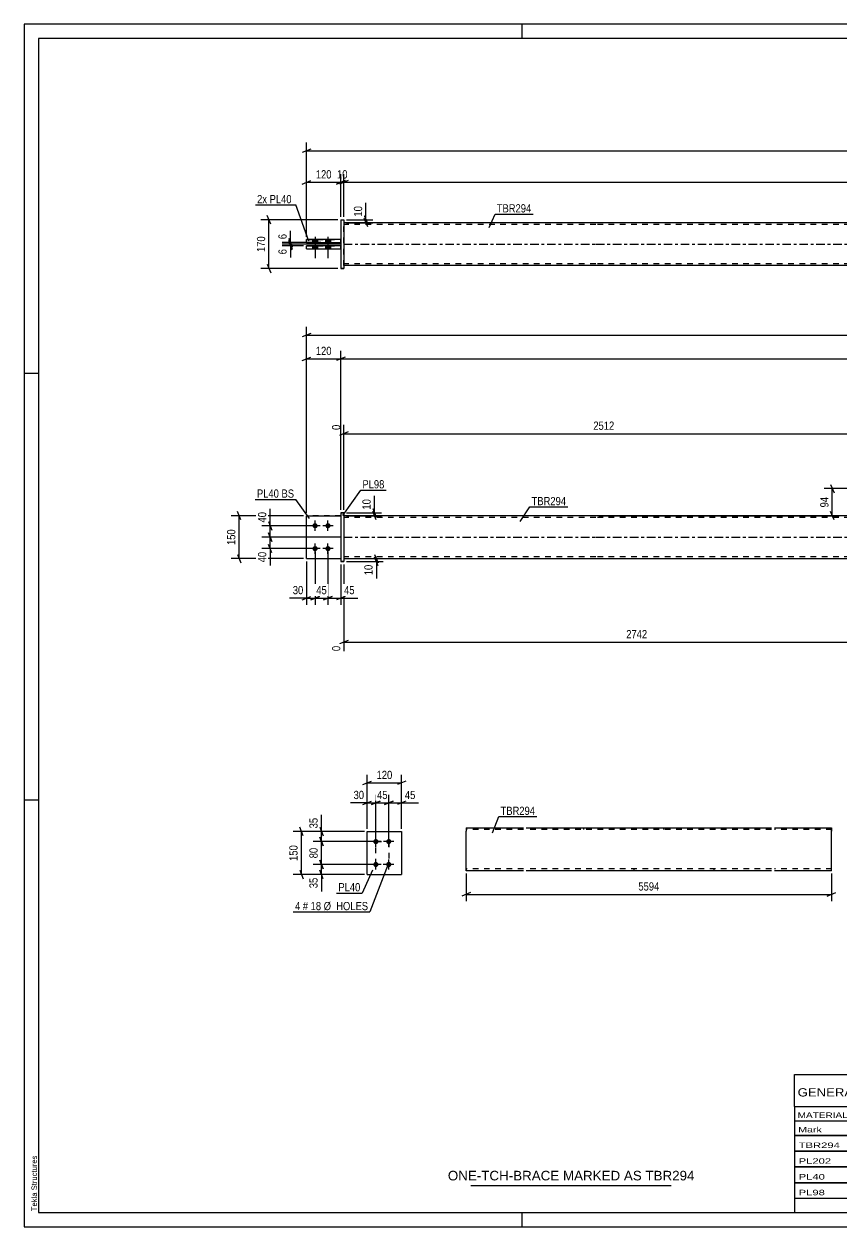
# Model space of a CAD drawing. Header units: millimetres. Extents: x 0 to 594, y 0 to 420.
# Drawn here: x 0 to 285.6, y 0 to 420 of the extents above; entities that cross this region are included whole.
import ezdxf

# ---------------------------------------------------------------- set-up
doc = ezdxf.new("R2010")
doc.units = ezdxf.units.MM
doc.linetypes.add('DXK_LINE_DOT2', pattern=[3.9198, 1.9599, -1.9599])
doc.linetypes.add('DXK_LINE_DOT3', pattern=[5.9187, 2.979, -0.9799, 0.9799, -0.9799])
doc.styles.add('Arial', font='ARIAL.TTF', dxfattribs={"height": 0.2})
doc.styles.add('Arial Narrow', font='ARIALN.TTF', dxfattribs={"height": 0.2})

# ---------------------------------------------------------------- blocks, each defined once
blk = doc.blocks.new('Unknown-580608977-1131')
at = {"color": 5, "linetype": 'Continuous'}
for p, q in [((594, 420), (0, 420)), ((0, 420), (0, 0)), ((174, 415), (174, 420)), ((589, 415), (5, 415)), ((5, 415), (5, 5)), ((5, 298), (0, 298)), ((5, 149), (0, 149)), ((5, 5), (589, 5)), ((174, 0), (174, 5)), ((0, 0), (594, 0))]:
    blk.add_line(p, q, dxfattribs=at)
at = {"color": 174, "linetype": 'Continuous', "style": 'Arial'}
blk.add_text('Tekla Structures', height=1.9102, rotation=90, dxfattribs=at).set_placement((4.5, 5.5))
blk = doc.blocks.new('Part-580608977-2129 - 2123')
at = {"color": 2, "linetype": 'Continuous'}
for p, q in [((119.86, 123.05), (119.86, 138.05)), ((119.86, 138.05), (131.86, 138.05)), ((131.86, 138.05), (131.86, 123.05)), ((119.86, 123.05), (119.86, 123.05)), ((119.86, 123.05), (131.86, 123.05)), ((131.86, 123.05), (131.86, 123.05))]:
    blk.add_line(p, q, dxfattribs=at)
at = {"color": 7, "linetype": 'DXK_LINE_DOT2'}
for p, q in [((119.86, 138.05), (131.86, 138.05)), ((119.86, 123.05), (131.86, 123.05))]:
    blk.add_line(p, q, dxfattribs=at)
blk = doc.blocks.new('Bolt-580608977-2162 - 2123')
at = {"linetype": 'Continuous'}
for points in [[(122.86, 135.45), (123.05, 135.43), (123.23, 135.37), (123.39, 135.28), (123.53, 135.15), (123.64, 135), (123.72, 134.83), (123.76, 134.64), (123.76, 134.45), (123.72, 134.27), (123.64, 134.1), (123.53, 133.95), (123.39, 133.82), (123.23, 133.73), (123.05, 133.67), (122.86, 133.65), (122.67, 133.67), (122.5, 133.73), (122.33, 133.82), (122.19, 133.95), (122.08, 134.1), (122.01, 134.27), (121.97, 134.45), (121.97, 134.64), (122.01, 134.83), (122.08, 135), (122.19, 135.15), (122.33, 135.28), (122.5, 135.37), (122.67, 135.43)], [(127.36, 135.45), (127.55, 135.43), (127.73, 135.37), (127.89, 135.28), (128.03, 135.15), (128.14, 135), (128.22, 134.83), (128.26, 134.64), (128.26, 134.45), (128.22, 134.27), (128.14, 134.1), (128.03, 133.95), (127.89, 133.82), (127.73, 133.73), (127.55, 133.67), (127.36, 133.65), (127.17, 133.67), (127, 133.73), (126.83, 133.82), (126.69, 133.95), (126.58, 134.1), (126.51, 134.27), (126.47, 134.45), (126.47, 134.64), (126.51, 134.83), (126.58, 135), (126.69, 135.15), (126.83, 135.28), (127, 135.37), (127.17, 135.43)], [(122.86, 127.45), (123.05, 127.43), (123.23, 127.37), (123.39, 127.28), (123.53, 127.15), (123.64, 127), (123.72, 126.83), (123.76, 126.64), (123.76, 126.45), (123.72, 126.27), (123.64, 126.1), (123.53, 125.95), (123.39, 125.82), (123.23, 125.73), (123.05, 125.67), (122.86, 125.65), (122.67, 125.67), (122.5, 125.73), (122.33, 125.82), (122.19, 125.95), (122.08, 126.1), (122.01, 126.27), (121.97, 126.45), (121.97, 126.64), (122.01, 126.83), (122.08, 127), (122.19, 127.15), (122.33, 127.28), (122.5, 127.37), (122.67, 127.43)], [(127.36, 127.45), (127.55, 127.43), (127.73, 127.37), (127.89, 127.28), (128.03, 127.15), (128.14, 127), (128.22, 126.83), (128.26, 126.64), (128.26, 126.45), (128.22, 126.27), (128.14, 126.1), (128.03, 125.95), (127.89, 125.82), (127.73, 125.73), (127.55, 125.67), (127.36, 125.65), (127.17, 125.67), (127, 125.73), (126.83, 125.82), (126.69, 125.95), (126.58, 126.1), (126.51, 126.27), (126.47, 126.45), (126.47, 126.64), (126.51, 126.83), (126.58, 127), (126.69, 127.15), (126.83, 127.28), (127, 127.37), (127.17, 127.43)]]:
    blk.add_hatch(color=1, dxfattribs=at).paths.add_polyline_path(points)
at = {"color": 1, "linetype": 'Continuous'}
for p, q in [((124.66, 134.55), (121.06, 134.55)), ((122.86, 132.75), (122.86, 136.35)), ((129.16, 134.55), (125.56, 134.55)), ((127.36, 132.75), (127.36, 136.35)), ((124.66, 126.55), (121.06, 126.55)), ((122.86, 124.75), (122.86, 128.35)), ((129.16, 126.55), (125.56, 126.55)), ((127.36, 124.75), (127.36, 128.35))]:
    blk.add_line(p, q, dxfattribs=at)
blk = doc.blocks.new('Part-580608977-1699 - 1672')
at = {"color": 2, "linetype": 'Continuous'}
for p, q in [((98.63, 233.34), (98.63, 248.34)), ((98.63, 248.34), (110.63, 248.34)), ((98.63, 233.34), (98.63, 233.34)), ((98.63, 233.34), (110.63, 233.34))]:
    blk.add_line(p, q, dxfattribs=at)
at = {"color": 7, "linetype": 'DXK_LINE_DOT2'}
for p, q in [((110.63, 248.34), (98.63, 248.34)), ((110.63, 248.34), (110.63, 233.34)), ((98.63, 233.34), (98.63, 233.34)), ((98.63, 233.34), (110.63, 233.34)), ((110.63, 233.34), (110.63, 233.34))]:
    blk.add_line(p, q, dxfattribs=at)
blk = doc.blocks.new('Part-580608977-1683 - 1672')
at = {"color": 2, "linetype": 'Continuous'}
for p, q in [((199.63, 248.34), (111.63, 248.34)), ((441.29, 248.34), (199.73, 248.34)), ((111.63, 233.34), (199.63, 233.34)), ((199.73, 233.34), (441.29, 233.34))]:
    blk.add_line(p, q, dxfattribs=at)
at = {"color": 7, "linetype": 'DXK_LINE_DOT2'}
for p, q in [((111.63, 248.34), (111.63, 233.34)), ((199.63, 247.74), (111.63, 247.74)), ((441.29, 247.74), (199.73, 247.74)), ((199.63, 233.94), (111.63, 233.94)), ((441.29, 233.94), (199.73, 233.94))]:
    blk.add_line(p, q, dxfattribs=at)
at = {"color": 7, "linetype": 'DXK_LINE_DOT3'}
for p, q in [((111.63, 240.84), (199.63, 240.84)), ((199.73, 240.84), (441.29, 240.84))]:
    blk.add_line(p, q, dxfattribs=at)
blk = doc.blocks.new('Part-580608977-1704 - 1672')
at = {"color": 7, "linetype": 'DXK_LINE_DOT2'}
for p, q in [((98.63, 233.34), (98.63, 248.34)), ((98.63, 248.34), (110.63, 248.34)), ((110.63, 248.34), (98.63, 248.34)), ((110.63, 248.34), (110.63, 233.34)), ((98.63, 233.34), (98.63, 233.34)), ((98.63, 233.34), (110.63, 233.34)), ((98.63, 233.34), (110.63, 233.34)), ((110.63, 233.34), (110.63, 233.34))]:
    blk.add_line(p, q, dxfattribs=at)
blk = doc.blocks.new('Part-580608977-1709 - 1672')
at = {"color": 2, "linetype": 'Continuous'}
for p, q in [((111.63, 249.34), (110.63, 249.34)), ((110.63, 249.34), (110.63, 232.34)), ((111.63, 249.34), (111.63, 249.34)), ((111.63, 249.34), (111.63, 232.34)), ((110.63, 232.34), (111.63, 232.34))]:
    blk.add_line(p, q, dxfattribs=at)
at = {"color": 7, "linetype": 'DXK_LINE_DOT2'}
for p, q in [((110.63, 249.34), (111.63, 249.34)), ((111.63, 232.34), (110.63, 232.34))]:
    blk.add_line(p, q, dxfattribs=at)
blk = doc.blocks.new('Bolt-580608977-1716 - 1672')
at = {"linetype": 'Continuous'}
for points in [[(101.63, 243.94), (101.44, 243.96), (101.27, 244.02), (101.1, 244.11), (100.96, 244.24), (100.85, 244.39), (100.78, 244.56), (100.74, 244.75), (100.74, 244.93), (100.78, 245.12), (100.85, 245.29), (100.96, 245.44), (101.1, 245.57), (101.27, 245.66), (101.44, 245.72), (101.63, 245.74), (101.82, 245.72), (102, 245.66), (102.16, 245.57), (102.3, 245.44), (102.41, 245.29), (102.49, 245.12), (102.53, 244.93), (102.53, 244.75), (102.49, 244.56), (102.41, 244.39), (102.3, 244.24), (102.16, 244.11), (102, 244.02), (101.82, 243.96)], [(106.13, 243.94), (105.94, 243.96), (105.77, 244.02), (105.6, 244.11), (105.46, 244.24), (105.35, 244.39), (105.28, 244.56), (105.24, 244.75), (105.24, 244.93), (105.28, 245.12), (105.35, 245.29), (105.46, 245.44), (105.6, 245.57), (105.77, 245.66), (105.94, 245.72), (106.13, 245.74), (106.32, 245.72), (106.5, 245.66), (106.66, 245.57), (106.8, 245.44), (106.91, 245.29), (106.99, 245.12), (107.03, 244.93), (107.03, 244.75), (106.99, 244.56), (106.91, 244.39), (106.8, 244.24), (106.66, 244.11), (106.5, 244.02), (106.32, 243.96)], [(101.63, 235.94), (101.44, 235.96), (101.27, 236.02), (101.1, 236.11), (100.96, 236.24), (100.85, 236.39), (100.78, 236.56), (100.74, 236.75), (100.74, 236.93), (100.78, 237.12), (100.85, 237.29), (100.96, 237.44), (101.1, 237.57), (101.27, 237.66), (101.44, 237.72), (101.63, 237.74), (101.82, 237.72), (102, 237.66), (102.16, 237.57), (102.3, 237.44), (102.41, 237.29), (102.49, 237.12), (102.53, 236.93), (102.53, 236.75), (102.49, 236.56), (102.41, 236.39), (102.3, 236.24), (102.16, 236.11), (102, 236.02), (101.82, 235.96)], [(106.13, 235.94), (105.94, 235.96), (105.77, 236.02), (105.6, 236.11), (105.46, 236.24), (105.35, 236.39), (105.28, 236.56), (105.24, 236.75), (105.24, 236.93), (105.28, 237.12), (105.35, 237.29), (105.46, 237.44), (105.6, 237.57), (105.77, 237.66), (105.94, 237.72), (106.13, 237.74), (106.32, 237.72), (106.5, 237.66), (106.66, 237.57), (106.8, 237.44), (106.91, 237.29), (106.99, 237.12), (107.03, 236.93), (107.03, 236.75), (106.99, 236.56), (106.91, 236.39), (106.8, 236.24), (106.66, 236.11), (106.5, 236.02), (106.32, 235.96)]]:
    blk.add_hatch(color=1, dxfattribs=at).paths.add_polyline_path(points)
at = {"color": 1, "linetype": 'Continuous'}
for p, q in [((103.43, 244.84), (99.83, 244.84)), ((101.63, 243.04), (101.63, 246.64)), ((107.93, 244.84), (104.33, 244.84)), ((106.13, 243.04), (106.13, 246.64)), ((103.43, 236.84), (99.83, 236.84)), ((101.63, 235.04), (101.63, 238.64)), ((107.93, 236.84), (104.33, 236.84)), ((106.13, 235.04), (106.13, 238.64))]:
    blk.add_line(p, q, dxfattribs=at)
blk = doc.blocks.new('Part-580608977-1399 - 1368')
at = {"color": 2, "linetype": 'Continuous'}
for p, q in [((110.63, 351.65), (111.63, 351.65)), ((110.63, 351.65), (110.63, 334.65)), ((111.63, 351.65), (111.63, 351.65)), ((111.63, 351.65), (111.63, 334.65)), ((111.63, 334.65), (110.63, 334.65)), ((110.63, 334.65), (110.63, 334.65))]:
    blk.add_line(p, q, dxfattribs=at)
at = {"color": 7, "linetype": 'DXK_LINE_DOT2'}
for p, q in [((110.63, 351.65), (111.63, 351.65)), ((110.63, 334.65), (111.63, 334.65)), ((110.63, 334.65), (110.63, 334.65))]:
    blk.add_line(p, q, dxfattribs=at)
blk = doc.blocks.new('Part-580608977-1419 - 1368')
at = {"color": 2, "linetype": 'Continuous'}
for p, q in [((98.63, 341.55), (98.63, 342.55)), ((110.63, 342.55), (98.63, 342.55)), ((98.63, 341.55), (98.63, 341.55)), ((98.63, 341.55), (110.63, 341.55))]:
    blk.add_line(p, q, dxfattribs=at)
at = {"color": 7, "linetype": 'DXK_LINE_DOT2'}
for p, q in [((98.63, 342.55), (110.63, 342.55)), ((98.63, 341.55), (110.63, 341.55)), ((110.63, 341.55), (110.63, 342.55))]:
    blk.add_line(p, q, dxfattribs=at)
blk = doc.blocks.new('Bolt-580608977-1371 - 1368')
at = {"linetype": 'Continuous'}
for points in [[(100.73, 343.75), (102.53, 343.75), (102.53, 344.75), (100.73, 344.75)], [(100.73, 343.75), (102.53, 343.75), (102.53, 344.75), (100.73, 344.75)], [(105.23, 343.75), (107.03, 343.75), (107.03, 344.75), (105.23, 344.75)], [(105.23, 343.75), (107.03, 343.75), (107.03, 344.75), (105.23, 344.75)], [(100.73, 341.55), (102.53, 341.55), (102.53, 342.55), (100.73, 342.55)], [(100.73, 341.55), (102.53, 341.55), (102.53, 342.55), (100.73, 342.55)], [(105.23, 341.55), (107.03, 341.55), (107.03, 342.55), (105.23, 342.55)], [(105.23, 341.55), (107.03, 341.55), (107.03, 342.55), (105.23, 342.55)]]:
    blk.add_hatch(color=1, dxfattribs=at).paths.add_polyline_path(points)
at = {"color": 1, "linetype": 'Continuous'}
for p, q in [((100.73, 344.75), (100.73, 343.75)), ((100.73, 344.75), (100.73, 343.75)), ((101.63, 345.75), (101.63, 338.25)), ((101.63, 345.75), (101.63, 338.25)), ((102.53, 344.75), (102.53, 343.75)), ((102.53, 344.75), (102.53, 343.75)), ((105.23, 344.75), (105.23, 343.75)), ((105.23, 344.75), (105.23, 343.75)), ((106.13, 345.75), (106.13, 338.25)), ((106.13, 345.75), (106.13, 338.25)), ((107.03, 344.75), (107.03, 343.75)), ((107.03, 344.75), (107.03, 343.75)), ((100.73, 342.55), (100.73, 341.55)), ((100.73, 342.55), (100.73, 341.55)), ((102.53, 342.55), (102.53, 341.55)), ((102.53, 342.55), (102.53, 341.55)), ((105.23, 342.55), (105.23, 341.55)), ((105.23, 342.55), (105.23, 341.55)), ((107.03, 342.55), (107.03, 341.55)), ((107.03, 342.55), (107.03, 341.55))]:
    blk.add_line(p, q, dxfattribs=at)
blk = doc.blocks.new('Part-580608977-1457 - 1368')
at = {"color": 2, "linetype": 'Continuous'}
for p, q in [((199.63, 350.65), (111.63, 350.65)), ((441.29, 350.65), (199.73, 350.65)), ((199.63, 335.65), (111.63, 335.65)), ((441.29, 335.65), (199.73, 335.65))]:
    blk.add_line(p, q, dxfattribs=at)
at = {"color": 7, "linetype": 'DXK_LINE_DOT2'}
for p, q in [((111.63, 335.65), (111.63, 350.65)), ((199.63, 350.05), (111.63, 350.05)), ((441.29, 350.05), (199.73, 350.05)), ((199.63, 336.25), (111.63, 336.25)), ((441.29, 336.25), (199.73, 336.25))]:
    blk.add_line(p, q, dxfattribs=at)
at = {"color": 7, "linetype": 'DXK_LINE_DOT3'}
for p, q in [((111.63, 343.15), (199.63, 343.15)), ((199.73, 343.15), (441.29, 343.15))]:
    blk.add_line(p, q, dxfattribs=at)
blk = doc.blocks.new('Part-580608977-1414 - 1368')
at = {"color": 2, "linetype": 'Continuous'}
for p, q in [((98.63, 343.75), (98.63, 344.75)), ((110.63, 344.75), (98.63, 344.75)), ((98.63, 343.75), (98.63, 343.75)), ((98.63, 343.75), (110.63, 343.75))]:
    blk.add_line(p, q, dxfattribs=at)
at = {"color": 7, "linetype": 'DXK_LINE_DOT2'}
for p, q in [((98.63, 344.75), (110.63, 344.75)), ((110.63, 343.75), (110.63, 344.75)), ((98.63, 343.75), (110.63, 343.75))]:
    blk.add_line(p, q, dxfattribs=at)
blk = doc.blocks.new('Part-580608977-2399 - 2391')
at = {"color": 2, "linetype": 'Continuous'}
for p, q in [((154.36, 139.38), (154.36, 138.18)), ((154.36, 139.38), (174.36, 139.38)), ((175.36, 139.38), (261.02, 139.38)), ((262.02, 139.38), (282.02, 139.38)), ((282.02, 139.38), (282.02, 139.29)), ((282.02, 139.29), (282.02, 138.18)), ((154.36, 125.12), (154.36, 138.18)), ((282.02, 124.38), (282.02, 138.18)), ((154.36, 124.47), (154.36, 125.12)), ((154.36, 124.38), (154.36, 124.47)), ((174.36, 124.38), (154.36, 124.38)), ((261.02, 124.38), (175.36, 124.38)), ((282.02, 124.38), (262.02, 124.38))]:
    blk.add_line(p, q, dxfattribs=at)
at = {"color": 7, "linetype": 'DXK_LINE_DOT2'}
for p, q in [((174.36, 138.78), (154.36, 138.78)), ((261.02, 138.78), (175.36, 138.78)), ((195.36, 139.38), (195.36, 138.78)), ((223.27, 139.38), (223.27, 138.78)), ((282.02, 138.78), (262.02, 138.78)), ((282.02, 138.18), (282.02, 139.03)), ((154.36, 125.12), (154.36, 124.73)), ((154.36, 124.98), (154.36, 125.02)), ((174.36, 124.98), (154.36, 124.98)), ((261.02, 124.98), (175.36, 124.98)), ((213.1, 124.38), (213.1, 124.98)), ((241.02, 124.38), (241.02, 124.98)), ((282.02, 124.98), (262.02, 124.98)), ((282.02, 124.98), (282.02, 125.02))]:
    blk.add_line(p, q, dxfattribs=at)
blk = doc.blocks.new('Rectangle-580608977-2346 - 2123')
at = {"color": 1, "linetype": 'DXK_LINE_DOT2'}
blk.add_lwpolyline([(122.86, 134.55), (127.36, 134.55), (127.36, 126.55), (122.86, 126.55), (122.86, 134.55)], close=True, dxfattribs=at)
blk = doc.blocks.new('StraightDimension-580608977-2262 - 2123')
at = {"color": 7, "linetype": 'Continuous'}
for p, q in [((103.26, 139.55), (104.46, 136.55)), ((118.86, 138.05), (101.01, 138.05)), ((121.86, 134.55), (101.01, 134.55)), ((104.46, 133.05), (103.26, 136.05)), ((103.86, 134.55), (103.86, 138.05))]:
    blk.add_line(p, q, dxfattribs=at)
at = {"color": 0}
blk.add_wipeout([(103.11, 143.43), (98.91, 143.43), (98.91, 138.57), (103.11, 138.57)], dxfattribs=at)
at = {"color": 7, "linetype": 'Continuous'}
blk.add_line((103.86, 138.05), (103.86, 143.95), dxfattribs=at)
blk.add_line((103.86, 138.05), (103.86, 143.95), dxfattribs=at)
at = {"color": 3, "style": 'Arial Narrow'}
blk.add_text('35', height=2.863, rotation=90.0002, dxfattribs=at).set_placement((102.51, 139.17))
blk = doc.blocks.new('StraightDimension-580608977-2239 - 2123')
at = {"color": 7, "linetype": 'Continuous'}
for p, q in [((121.86, 126.55), (101.01, 126.55)), ((103.26, 128.05), (104.46, 125.05)), ((103.86, 123.05), (103.86, 126.55)), ((118.86, 123.05), (101.01, 123.05)), ((104.46, 121.55), (103.26, 124.55))]:
    blk.add_line(p, q, dxfattribs=at)
at = {"color": 0}
blk.add_wipeout([(103.11, 122.52), (98.91, 122.52), (98.91, 117.67), (103.11, 117.67)], dxfattribs=at)
at = {"color": 7, "linetype": 'Continuous'}
blk.add_line((103.86, 123.05), (103.86, 117.14), dxfattribs=at)
blk.add_line((103.86, 123.05), (103.86, 117.14), dxfattribs=at)
at = {"color": 3, "style": 'Arial Narrow'}
blk.add_text('35', height=2.863, rotation=90.0002, dxfattribs=at).set_placement((102.51, 118.27))
blk = doc.blocks.new('StraightDimension-580608977-2252 - 2123')
at = {"color": 7, "linetype": 'Continuous'}
for p, q in [((121.86, 134.55), (101.01, 134.55)), ((103.26, 136.05), (104.46, 133.05)), ((103.86, 126.55), (103.86, 134.55)), ((121.86, 126.55), (101.01, 126.55)), ((104.46, 125.05), (103.26, 128.05))]:
    blk.add_line(p, q, dxfattribs=at)
at = {"color": 0}
blk.add_wipeout([(103.11, 132.98), (98.91, 132.98), (98.91, 128.12), (103.11, 128.12)], dxfattribs=at)
at = {"color": 3, "style": 'Arial Narrow'}
blk.add_text('80', height=2.863, rotation=90.0002, dxfattribs=at).set_placement((102.51, 128.72))
blk = doc.blocks.new('StraightDimension-580608977-2276 - 2123')
at = {"color": 7, "linetype": 'Continuous'}
for p, q in [((97.46, 136.55), (96.26, 139.55)), ((118.86, 138.05), (94.01, 138.05)), ((96.86, 123.05), (96.86, 138.05)), ((118.86, 123.05), (94.01, 123.05)), ((96.26, 124.55), (97.46, 121.55))]:
    blk.add_line(p, q, dxfattribs=at)
at = {"color": 0}
blk.add_wipeout([(96.11, 133.89), (91.91, 133.89), (91.91, 127.21), (96.11, 127.21)], dxfattribs=at)
at = {"color": 3, "style": 'Arial Narrow'}
blk.add_text('150', height=2.863, rotation=90.0002, dxfattribs=at).set_placement((95.51, 127.81))
blk = doc.blocks.new('StraightDimension-580608977-2293 - 2123')
at = {"color": 7, "linetype": 'Continuous'}
for p, q in [((118.36, 147.45), (121.36, 148.65)), ((119.86, 139.05), (119.86, 150.9)), ((119.86, 148.05), (122.86, 148.05)), ((124.36, 148.65), (121.36, 147.45)), ((122.86, 135.55), (122.86, 150.9))]:
    blk.add_line(p, q, dxfattribs=at)
at = {"color": 0}
blk.add_wipeout([(119.34, 148.8), (119.34, 153), (114.48, 153), (114.48, 148.8)], dxfattribs=at)
at = {"color": 7, "linetype": 'Continuous'}
blk.add_line((119.86, 148.05), (113.95, 148.05), dxfattribs=at)
blk.add_line((119.86, 148.05), (113.95, 148.05), dxfattribs=at)
at = {"color": 3, "style": 'Arial Narrow'}
blk.add_text('30', height=2.863, dxfattribs=at).set_placement((115.08, 149.4))
blk = doc.blocks.new('StraightDimension-580608977-2306 - 2123')
at = {"color": 7, "linetype": 'Continuous'}
for p, q in [((121.36, 147.45), (124.36, 148.65)), ((122.86, 135.55), (122.86, 150.9)), ((122.86, 148.05), (127.36, 148.05)), ((128.86, 148.65), (125.86, 147.45)), ((127.36, 135.55), (127.36, 150.9))]:
    blk.add_line(p, q, dxfattribs=at)
at = {"color": 0}
blk.add_wipeout([(127.54, 148.8), (127.54, 153), (122.68, 153), (122.68, 148.8)], dxfattribs=at)
at = {"color": 3, "style": 'Arial Narrow'}
blk.add_text('45', height=2.863, dxfattribs=at).set_placement((123.28, 149.4))
blk = doc.blocks.new('StraightDimension-580608977-2316 - 2123')
at = {"color": 7, "linetype": 'Continuous'}
for p, q in [((125.86, 147.45), (128.86, 148.65)), ((127.36, 135.55), (127.36, 150.9)), ((127.36, 148.05), (131.86, 148.05)), ((133.36, 148.65), (130.36, 147.45)), ((131.86, 139.05), (131.86, 150.9))]:
    blk.add_line(p, q, dxfattribs=at)
at = {"color": 0}
blk.add_wipeout([(137.24, 148.8), (137.24, 153), (132.39, 153), (132.39, 148.8)], dxfattribs=at)
at = {"color": 7, "linetype": 'Continuous'}
blk.add_line((131.86, 148.05), (137.77, 148.05), dxfattribs=at)
blk.add_line((131.86, 148.05), (137.77, 148.05), dxfattribs=at)
at = {"color": 3, "style": 'Arial Narrow'}
blk.add_text('45', height=2.863, dxfattribs=at).set_placement((132.99, 149.4))
blk = doc.blocks.new('StraightDimension-580608977-2330 - 2123')
at = {"color": 7, "linetype": 'Continuous'}
for p, q in [((118.36, 154.45), (121.36, 155.65)), ((119.86, 139.05), (119.86, 157.9)), ((133.36, 155.65), (130.36, 154.45)), ((131.86, 139.05), (131.86, 157.9)), ((119.86, 155.05), (131.86, 155.05))]:
    blk.add_line(p, q, dxfattribs=at)
at = {"color": 0}
blk.add_wipeout([(129.2, 155.8), (129.2, 160), (122.52, 160), (122.52, 155.8)], dxfattribs=at)
at = {"color": 3, "style": 'Arial Narrow'}
blk.add_text('120', height=2.863, dxfattribs=at).set_placement((123.12, 156.4))
blk = doc.blocks.new('StraightDimension-580608977-1876 - 1672')
at = {"color": 7, "linetype": 'Continuous'}
for p, q in [((112.63, 233.34), (125.44, 233.34)), ((112.63, 232.34), (125.44, 232.34)), ((122.44, 234.84), (123.64, 231.84)), ((123.64, 230.84), (122.44, 233.84)), ((123.04, 232.34), (123.04, 233.34))]:
    blk.add_line(p, q, dxfattribs=at)
at = {"color": 0}
blk.add_wipeout([(122.29, 231.82), (118.09, 231.82), (118.09, 226.96), (122.29, 226.96)], dxfattribs=at)
at = {"color": 7, "linetype": 'Continuous'}
blk.add_line((123.04, 232.34), (123.04, 226.43), dxfattribs=at)
blk.add_line((123.04, 232.34), (123.04, 226.43), dxfattribs=at)
at = {"color": 3, "style": 'Arial Narrow'}
blk.add_text('10', height=2.863, rotation=90.0002, dxfattribs=at).set_placement((121.69, 227.56))
blk = doc.blocks.new('StraightDimension-580608977-1812 - 1672')
at = {"color": 7, "linetype": 'Continuous'}
for p, q in [((101.63, 235.84), (101.63, 217.17)), ((98.63, 232.34), (98.63, 217.17)), ((97.13, 218.97), (100.13, 220.17)), ((98.63, 219.57), (101.63, 219.57)), ((103.13, 220.17), (100.13, 218.97))]:
    blk.add_line(p, q, dxfattribs=at)
at = {"color": 0}
blk.add_wipeout([(98.11, 220.32), (98.11, 224.52), (93.25, 224.52), (93.25, 220.32)], dxfattribs=at)
at = {"color": 7, "linetype": 'Continuous'}
blk.add_line((98.63, 219.57), (92.73, 219.57), dxfattribs=at)
blk.add_line((98.63, 219.57), (92.73, 219.57), dxfattribs=at)
at = {"color": 3, "style": 'Arial Narrow'}
blk.add_text('30', height=2.863, dxfattribs=at).set_placement((93.85, 220.92))
blk = doc.blocks.new('StraightDimension-580608977-2865 - 1672')
at = {"color": 7, "linetype": 'Continuous'}
for p, q in [((111.63, 231.34), (111.63, 201.06)), ((316.26, 232.34), (316.26, 195.58)), ((113.13, 204.79), (110.13, 203.59)), ((111.63, 204.19), (316.26, 204.19)), ((314.76, 203.59), (317.76, 204.79))]:
    blk.add_line(p, q, dxfattribs=at)
at = {"color": 0}
blk.add_wipeout([(218.2, 204.94), (218.2, 209.14), (209.69, 209.14), (209.69, 204.94)], dxfattribs=at)
at = {"color": 0, "linetype": 'Continuous'}
for points in [[(111.03, 203.49), (106.83, 203.49), (106.83, 200.46), (111.03, 200.46)], [(315.66, 203.49), (311.46, 203.49), (311.46, 194.98), (315.66, 194.98)]]:
    blk.add_wipeout(points, dxfattribs=at)
at = {"color": 3, "style": 'Arial Narrow'}
blk.add_text('2742', height=2.863, dxfattribs=at).set_placement((210.29, 205.54))
at = {"color": 3, "linetype": 'Continuous', "style": 'Arial Narrow'}
for s, height, p in [('0', 2.86, (110.43, 201.06)), ('2742', 2.863, (315.06, 195.58))]:
    blk.add_text(s, height=height, rotation=90.0002, dxfattribs=at).set_placement(p)
blk = doc.blocks.new('StraightDimension-580608977-3742 - 1672')
at = {"color": 7, "linetype": 'Continuous'}
for p, q in [((97.13, 302.5), (100.13, 303.7)), ((98.63, 249.34), (98.63, 305.95)), ((98.63, 303.1), (110.63, 303.1)), ((112.13, 303.7), (109.13, 302.5)), ((110.63, 250.34), (110.63, 305.95))]:
    blk.add_line(p, q, dxfattribs=at)
at = {"color": 0}
blk.add_wipeout([(107.97, 303.85), (107.97, 308.05), (101.29, 308.05), (101.29, 303.85)], dxfattribs=at)
at = {"color": 3, "style": 'Arial Narrow'}
blk.add_text('120', height=2.863, dxfattribs=at).set_placement((101.89, 304.45))
blk = doc.blocks.new('StraightDimension-580608977-1726 - 1672')
at = {"color": 7, "linetype": 'Continuous'}
for p, q in [((292.28, 257.78), (279.41, 257.78)), ((281.66, 259.28), (282.86, 256.28)), ((282.26, 248.34), (282.26, 257.78)), ((200.72, 248.34), (284.66, 248.34)), ((282.86, 246.84), (281.66, 249.84))]:
    blk.add_line(p, q, dxfattribs=at)
at = {"color": 0}
blk.add_wipeout([(281.51, 255.49), (277.31, 255.49), (277.31, 250.63), (281.51, 250.63)], dxfattribs=at)
at = {"color": 3, "style": 'Arial Narrow'}
blk.add_text('94', height=2.863, rotation=90.0002, dxfattribs=at).set_placement((280.91, 251.23))
blk = doc.blocks.new('StraightDimension-580608977-1798 - 1672')
at = {"color": 7, "linetype": 'Continuous'}
for p, q in [((106.13, 235.84), (106.13, 217.17)), ((110.63, 231.34), (110.63, 217.17)), ((104.63, 218.97), (107.63, 220.17)), ((106.13, 219.57), (110.63, 219.57)), ((112.13, 220.17), (109.13, 218.97))]:
    blk.add_line(p, q, dxfattribs=at)
at = {"color": 0}
blk.add_wipeout([(116.01, 220.32), (116.01, 224.52), (111.16, 224.52), (111.16, 220.32)], dxfattribs=at)
at = {"color": 7, "linetype": 'Continuous'}
blk.add_line((110.63, 219.57), (116.54, 219.57), dxfattribs=at)
blk.add_line((110.63, 219.57), (116.54, 219.57), dxfattribs=at)
at = {"color": 3, "style": 'Arial Narrow'}
blk.add_text('45', height=2.863, dxfattribs=at).set_placement((111.76, 220.92))
blk = doc.blocks.new('StraightDimension-580608977-1805 - 1672')
at = {"color": 7, "linetype": 'Continuous'}
for p, q in [((101.63, 235.84), (101.63, 217.17)), ((106.13, 235.84), (106.13, 217.17)), ((100.13, 218.97), (103.13, 220.17)), ((101.63, 219.57), (106.13, 219.57)), ((107.63, 220.17), (104.63, 218.97))]:
    blk.add_line(p, q, dxfattribs=at)
at = {"color": 0}
blk.add_wipeout([(106.31, 220.32), (106.31, 224.52), (101.45, 224.52), (101.45, 220.32)], dxfattribs=at)
at = {"color": 3, "style": 'Arial Narrow'}
blk.add_text('45', height=2.863, dxfattribs=at).set_placement((102.05, 220.92))
blk = doc.blocks.new('StraightDimension-580608977-1885 - 1672')
at = {"color": 7, "linetype": 'Continuous'}
for p, q in [((112.63, 249.34), (124.78, 249.34)), ((112.63, 248.34), (124.78, 248.34)), ((121.78, 250.84), (122.98, 247.84)), ((122.98, 246.84), (121.78, 249.84)), ((122.38, 248.34), (122.38, 249.34))]:
    blk.add_line(p, q, dxfattribs=at)
at = {"color": 0}
blk.add_wipeout([(121.63, 254.72), (117.43, 254.72), (117.43, 249.87), (121.63, 249.87)], dxfattribs=at)
at = {"color": 7, "linetype": 'Continuous'}
blk.add_line((122.38, 249.34), (122.38, 255.25), dxfattribs=at)
blk.add_line((122.38, 249.34), (122.38, 255.25), dxfattribs=at)
at = {"color": 3, "style": 'Arial Narrow'}
blk.add_text('10', height=2.863, rotation=90.0002, dxfattribs=at).set_placement((121.03, 250.47))
blk = doc.blocks.new('StraightDimension-580608977-1946 - 1672')
at = {"color": 7, "linetype": 'Continuous'}
for p, q in [((97.63, 248.34), (72.28, 248.34)), ((75.73, 246.84), (74.53, 249.84)), ((75.13, 233.34), (75.13, 248.34)), ((97.63, 233.34), (72.28, 233.34)), ((74.53, 234.84), (75.73, 231.84))]:
    blk.add_line(p, q, dxfattribs=at)
at = {"color": 0}
blk.add_wipeout([(74.38, 244.18), (70.18, 244.18), (70.18, 237.5), (74.38, 237.5)], dxfattribs=at)
at = {"color": 3, "style": 'Arial Narrow'}
blk.add_text('150', height=2.863, rotation=90.0002, dxfattribs=at).set_placement((73.78, 238.1))
blk = doc.blocks.new('StraightDimension-580608977-2747 - 1672')
at = {"color": 7, "linetype": 'Continuous'}
for p, q in [((293.28, 258.78), (293.28, 285.59)), ((113.13, 277.58), (110.13, 276.38)), ((111.63, 250.34), (111.63, 280.1)), ((291.78, 276.38), (294.78, 277.58)), ((111.63, 276.98), (293.28, 276.98))]:
    blk.add_line(p, q, dxfattribs=at)
at = {"color": 0, "linetype": 'Continuous'}
for points in [[(292.68, 286.19), (288.48, 286.19), (288.48, 277.68), (292.68, 277.68)], [(111.03, 280.7), (106.83, 280.7), (106.83, 277.68), (111.03, 277.68)]]:
    blk.add_wipeout(points, dxfattribs=at)
at = {"color": 0}
blk.add_wipeout([(206.71, 277.73), (206.71, 281.93), (198.2, 281.93), (198.2, 277.73)], dxfattribs=at)
at = {"color": 3, "linetype": 'Continuous', "style": 'Arial Narrow'}
for s, height, p in [('2512', 2.863, (292.08, 278.28)), ('0', 2.86, (110.43, 278.28))]:
    blk.add_text(s, height=height, rotation=90.0002, dxfattribs=at).set_placement(p)
at = {"color": 3, "style": 'Arial Narrow'}
blk.add_text('2512', height=2.863, dxfattribs=at).set_placement((198.8, 278.33))
blk = doc.blocks.new('StraightDimension-580608977-3858 - 1672')
at = {"color": 7, "linetype": 'Continuous'}
for p, q in [((100.13, 311.99), (97.13, 310.79)), ((98.63, 249.34), (98.63, 314.24)), ((98.63, 311.39), (542.39, 311.39))]:
    blk.add_line(p, q, dxfattribs=at)
blk = doc.blocks.new('StraightDimension-580608977-3741 - 1672')
at = {"color": 7, "linetype": 'Continuous'}
for p, q in [((112.13, 303.7), (109.13, 302.5)), ((110.63, 250.34), (110.63, 305.95)), ((110.63, 303.1), (530.39, 303.1))]:
    blk.add_line(p, q, dxfattribs=at)
blk = doc.blocks.new('StraightDimension-580608977-4236 - 1672')
at = {"color": 7, "linetype": 'Continuous'}
for p, q in [((100.63, 244.84), (83.08, 244.84)), ((85.33, 246.34), (86.53, 243.34)), ((85.93, 240.84), (85.93, 244.84)), ((110.63, 240.84), (83.08, 240.84)), ((86.53, 239.34), (85.33, 242.34))]:
    blk.add_line(p, q, dxfattribs=at)
at = {"color": 0}
blk.add_wipeout([(85.18, 250.22), (80.98, 250.22), (80.98, 245.37), (85.18, 245.37)], dxfattribs=at)
at = {"color": 7, "linetype": 'Continuous'}
blk.add_line((85.93, 244.84), (85.93, 250.75), dxfattribs=at)
blk.add_line((85.93, 244.84), (85.93, 250.75), dxfattribs=at)
at = {"color": 3, "style": 'Arial Narrow'}
blk.add_text('40', height=2.863, rotation=90.0002, dxfattribs=at).set_placement((84.58, 245.97))
blk = doc.blocks.new('StraightDimension-580608977-4237 - 1672')
at = {"color": 7, "linetype": 'Continuous'}
for p, q in [((110.63, 240.84), (83.08, 240.84)), ((85.33, 242.34), (86.53, 239.34)), ((85.93, 236.84), (85.93, 240.84)), ((100.63, 236.84), (83.08, 236.84)), ((86.53, 235.34), (85.33, 238.34))]:
    blk.add_line(p, q, dxfattribs=at)
at = {"color": 0}
blk.add_wipeout([(85.18, 236.32), (80.98, 236.32), (80.98, 231.46), (85.18, 231.46)], dxfattribs=at)
at = {"color": 7, "linetype": 'Continuous'}
blk.add_line((85.93, 236.84), (85.93, 230.93), dxfattribs=at)
blk.add_line((85.93, 236.84), (85.93, 230.93), dxfattribs=at)
at = {"color": 3, "style": 'Arial Narrow'}
blk.add_text('40', height=2.863, rotation=90.0002, dxfattribs=at).set_placement((84.58, 232.06))
blk = doc.blocks.new('StraightDimension-580608977-1595 - 1368')
at = {"color": 7, "linetype": 'Continuous'}
for p, q in [((110.63, 352.65), (110.63, 367.6)), ((111.63, 352.65), (111.63, 367.6)), ((109.13, 364.15), (112.13, 365.35)), ((113.13, 365.35), (110.13, 364.15)), ((110.63, 364.75), (111.63, 364.75))]:
    blk.add_line(p, q, dxfattribs=at)
at = {"color": 0}
blk.add_wipeout([(113.56, 365.5), (113.56, 369.7), (108.7, 369.7), (108.7, 365.5)], dxfattribs=at)
at = {"color": 3, "style": 'Arial Narrow'}
blk.add_text('10', height=2.863, dxfattribs=at).set_placement((109.3, 366.1))
blk = doc.blocks.new('StraightDimension-580608977-1575 - 1368')
at = {"color": 7, "linetype": 'Continuous'}
for p, q in [((111.63, 352.65), (111.63, 367.6)), ((113.13, 365.35), (110.13, 364.15)), ((111.63, 364.75), (529.39, 364.75))]:
    blk.add_line(p, q, dxfattribs=at)
blk = doc.blocks.new('StraightDimension-580608977-1506 - 1368')
at = {"color": 7, "linetype": 'Continuous'}
for p, q in [((92.44, 345.25), (93.64, 342.25)), ((93.64, 341.65), (92.44, 344.65)), ((103.63, 343.75), (90.19, 343.75)), ((110.63, 343.15), (90.19, 343.15)), ((93.04, 343.15), (93.04, 343.75))]:
    blk.add_line(p, q, dxfattribs=at)
at = {"color": 0}
blk.add_wipeout([(92.29, 347.31), (88.09, 347.31), (88.09, 344.28), (92.29, 344.28)], dxfattribs=at)
at = {"color": 7, "linetype": 'Continuous'}
blk.add_line((93.04, 343.75), (93.04, 347.83), dxfattribs=at)
blk.add_line((93.04, 343.75), (93.04, 347.83), dxfattribs=at)
at = {"color": 3, "style": 'Arial Narrow'}
blk.add_text('6', height=2.86, rotation=90.0002, dxfattribs=at).set_placement((91.69, 344.88))
blk = doc.blocks.new('StraightDimension-580608977-1470 - 1368')
at = {"color": 7, "linetype": 'Continuous'}
for p, q in [((118.81, 353.15), (120.01, 350.15)), ((112.63, 351.65), (121.81, 351.65)), ((112.63, 350.65), (121.81, 350.65)), ((120.01, 349.15), (118.81, 352.15)), ((119.41, 350.65), (119.41, 351.65))]:
    blk.add_line(p, q, dxfattribs=at)
at = {"color": 0}
blk.add_wipeout([(118.66, 357.04), (114.46, 357.04), (114.46, 352.18), (118.66, 352.18)], dxfattribs=at)
at = {"color": 7, "linetype": 'Continuous'}
blk.add_line((119.41, 351.65), (119.41, 357.56), dxfattribs=at)
blk.add_line((119.41, 351.65), (119.41, 357.56), dxfattribs=at)
at = {"color": 3, "style": 'Arial Narrow'}
blk.add_text('10', height=2.863, rotation=90.0002, dxfattribs=at).set_placement((118.06, 352.78))
blk = doc.blocks.new('StraightDimension-580608977-1488 - 1368')
at = {"color": 7, "linetype": 'Continuous'}
for p, q in [((92.44, 344.65), (93.64, 341.65)), ((110.63, 343.15), (90.19, 343.15)), ((97.63, 342.55), (90.19, 342.55)), ((93.64, 341.05), (92.44, 344.05)), ((93.04, 342.55), (93.04, 343.15))]:
    blk.add_line(p, q, dxfattribs=at)
at = {"color": 0}
blk.add_wipeout([(92.29, 342.03), (88.09, 342.03), (88.09, 339), (92.29, 339)], dxfattribs=at)
at = {"color": 7, "linetype": 'Continuous'}
blk.add_line((93.04, 342.55), (93.04, 338.48), dxfattribs=at)
blk.add_line((93.04, 342.55), (93.04, 338.48), dxfattribs=at)
at = {"color": 3, "style": 'Arial Narrow'}
blk.add_text('6', height=2.86, rotation=90.0002, dxfattribs=at).set_placement((91.69, 339.6))
blk = doc.blocks.new('StraightDimension-580608977-1524 - 1368')
at = {"color": 7, "linetype": 'Continuous'}
for p, q in [((86.14, 350.15), (84.94, 353.15)), ((109.63, 351.65), (82.69, 351.65)), ((85.54, 334.65), (85.54, 351.65)), ((84.94, 336.15), (86.14, 333.15)), ((109.63, 334.65), (82.69, 334.65))]:
    blk.add_line(p, q, dxfattribs=at)
at = {"color": 0}
blk.add_wipeout([(84.79, 346.5), (80.59, 346.5), (80.59, 339.81), (84.79, 339.81)], dxfattribs=at)
at = {"color": 3, "style": 'Arial Narrow'}
blk.add_text('170', height=2.863, rotation=90.0002, dxfattribs=at).set_placement((84.19, 340.41))
blk = doc.blocks.new('StraightDimension-580608977-1544 - 1368')
at = {"color": 7, "linetype": 'Continuous'}
for p, q in [((98.63, 345.75), (98.63, 378.6)), ((100.13, 376.35), (97.13, 375.15)), ((98.63, 375.75), (542.39, 375.75))]:
    blk.add_line(p, q, dxfattribs=at)
blk = doc.blocks.new('StraightDimension-580608977-1585 - 1368')
at = {"color": 7, "linetype": 'Continuous'}
for p, q in [((98.63, 345.75), (98.63, 367.6)), ((110.63, 352.65), (110.63, 367.6)), ((97.13, 364.15), (100.13, 365.35)), ((98.63, 364.75), (110.63, 364.75)), ((112.13, 365.35), (109.13, 364.15))]:
    blk.add_line(p, q, dxfattribs=at)
at = {"color": 0}
blk.add_wipeout([(107.97, 365.5), (107.97, 369.7), (101.29, 369.7), (101.29, 365.5)], dxfattribs=at)
at = {"color": 3, "style": 'Arial Narrow'}
blk.add_text('120', height=2.863, dxfattribs=at).set_placement((101.89, 366.1))
blk = doc.blocks.new('StraightDimension-580608977-2404 - 2391')
at = {"color": 7, "linetype": 'Continuous'}
for p, q in [((154.36, 123.38), (154.36, 113.72)), ((282.02, 123.38), (282.02, 113.72)), ((155.86, 116.72), (152.86, 115.52)), ((154.36, 116.12), (282.02, 116.12)), ((280.52, 115.52), (283.52, 116.72))]:
    blk.add_line(p, q, dxfattribs=at)
at = {"color": 0}
blk.add_wipeout([(222.44, 116.87), (222.44, 121.07), (213.93, 121.07), (213.93, 116.87)], dxfattribs=at)
at = {"color": 3, "style": 'Arial Narrow'}
blk.add_text('5594', height=2.863, dxfattribs=at).set_placement((214.53, 117.47))
blk = doc.blocks.new('Unknown-580608977-4990')
at = {"color": 7, "linetype": 'Continuous'}
for p, q in [((269, 53.25), (429, 53.25)), ((269, 42), (269, 53.25)), ((429, 53.25), (429, 42)), ((269, 42), (429, 42)), ((269, 42), (269, 37)), ((429, 42), (429, 37)), ((269, 37), (429, 37)), ((269, 37), (269, 32)), ((293, 37), (293, 32)), ((328.5, 37), (328.5, 32)), ((354.5, 37), (354.5, 32)), ((367.5, 37), (367.5, 32)), ((385, 37), (385, 32)), ((407, 37), (407, 32)), ((429, 37), (429, 32)), ((269, 32), (429, 32)), ((269, 31.95), (269, 26.55)), ((269, 31.95), (429, 31.95)), ((293, 32), (293, 26.5)), ((328.5, 32), (328.5, 26.5)), ((354.5, 32), (354.5, 26.5)), ((367.5, 32), (367.5, 26.5)), ((385, 32), (385, 26.5)), ((407, 32), (407, 26.5)), ((429, 31.95), (429, 26.55)), ((269, 26.55), (429, 26.55)), ((269, 26.45), (269, 21.05)), ((269, 26.45), (429, 26.45)), ((293, 26.5), (293, 21)), ((328.5, 26.5), (328.5, 21)), ((354.5, 26.5), (354.5, 21)), ((367.5, 26.5), (367.5, 21)), ((385, 26.5), (385, 21)), ((407, 26.5), (407, 21)), ((429, 26.45), (429, 21.05)), ((269, 21.05), (429, 21.05)), ((293, 21), (293, 15.5)), ((328.5, 21), (328.5, 15.5)), ((354.5, 21), (354.5, 15.5)), ((367.5, 21), (367.5, 15.5)), ((385, 21), (385, 15.5)), ((407, 21), (407, 15.5)), ((269, 20.95), (269, 15.55)), ((269, 20.95), (429, 20.95)), ((429, 20.95), (429, 15.55)), ((269, 15.55), (429, 15.55)), ((269, 15.45), (269, 10.05)), ((269, 15.45), (429, 15.45)), ((293, 15.5), (293, 10)), ((328.5, 15.5), (328.5, 10)), ((354.5, 15.5), (354.5, 10)), ((367.5, 15.5), (367.5, 10)), ((385, 15.5), (385, 10)), ((407, 15.5), (407, 10)), ((429, 15.45), (429, 10.05)), ((269, 10.05), (429, 10.05)), ((269, 10), (429, 10)), ((269, 10), (269, 5)), ((385, 10), (385, 5)), ((407, 10), (407, 5)), ((429, 10), (429, 5)), ((269, 5), (429, 5))]:
    blk.add_line(p, q, dxfattribs=at)
at = {"color": 7, "style": 'Arial Narrow'}
for s, height, width, p in [('GENERAL NOTES & WELD DETAILS :', 2.8633, 1.4, (270.15, 45.56)), ('REFER TYP DRAWING TYP-01', 1.9089, 1.6, (353.7, 45.66)), ("MATERIAL LIST FOR ASSEMBLY MK'D", 1.9089, 1.6, (270.15, 38.06)), ('TBR294', 1.909, 1.794707, (361.59, 37.97)), ('1', 1.91, 1.794707, (391.08, 38.06)), ('No. Required', 1.9089, 1.6, (400.41, 38.06)), ('Mark', 1.909, 1.7, (270.34, 33)), ('Profile', 1.909, 1.7, (303.41, 33)), ('Material', 1.909, 1.7, (333.54, 33.06)), ('No.', 1.909, 1.7, (358.5, 33.06)), ('Length', 1.909, 1.7, (369, 33.06)), ('Area', 1.909, 1.7, (391.5, 33.06)), ('Weight', 1.909, 1.7, (411, 33.06))]:
    blk.add_text(s, height=height, dxfattribs=dict(at, width=width)).set_placement(p)
at = {"color": 7, "linetype": 'Continuous', "style": 'Arial Narrow'}
for s, height, width, p in [('TBR294', 1.909, 1.794707, (270.5, 27.56)), ('SHS150*6', 1.909, 1.794707, (295, 27.56)), ('E350', 1.909, 1.794707, (334.74, 27.56)), ('1', 1.91, 1.794707, (358.86, 27.56)), ('5594', 1.909, 1.794707, (371.58, 27.56)), ('3.4', 1.909, 1.794707, (395.32, 27.56)), ('151.4', 1.909, 1.794707, (411.96, 27.56)), ('PL202', 1.909, 1.794707, (270.5, 22.06)), ('PL12*170', 1.909, 1.794707, (295, 22.06)), ('E350', 1.909, 1.794707, (334.74, 22.06)), ('1', 1.91, 1.794707, (358.86, 22.06)), ('706', 1.909, 1.794707, (373.77, 22.06)), ('0.3', 1.909, 1.794707, (395.32, 22.06)), ('11.3', 1.909, 1.794707, (414.14, 22.06)), ('PL40', 1.909, 1.794707, (270.5, 16.56)), ('PL10*120', 1.909, 1.794707, (295, 16.56)), ('E350', 1.909, 1.794707, (334.74, 16.56)), ('4', 1.91, 1.794707, (358.86, 16.56)), ('150', 1.909, 1.794707, (373.77, 16.56)), ('0.0', 1.909, 1.794707, (395.32, 16.56)), ('5.7', 1.909, 1.794707, (416.33, 16.56)), ('PL98', 1.909, 1.794707, (270.5, 11.06)), ('PL10*170', 1.909, 1.794707, (295, 11.06)), ('E350', 1.909, 1.794707, (334.74, 11.06)), ('2', 1.91, 1.794707, (358.86, 11.06)), ('170', 1.909, 1.794707, (373.77, 11.06)), ('0.1', 1.909, 1.794707, (395.32, 11.06)), ('4.5', 1.909, 1.794707, (416.33, 11.06)), ('Total', 1.909, 1.7, (371.33, 6.5)), ('3.9', 1.909, 1.794707, (394.83, 6.5)), ('172.9', 1.909, 1.794707, (411.96, 6.5))]:
    blk.add_text(s, height=height, dxfattribs=dict(at, width=width)).set_placement(p)
blk = doc.blocks.new('Unknown-580608977-4991')
at = {"color": 7, "linetype": 'Continuous'}
blk.add_line((156, 14.5), (226, 14.5), dxfattribs=at)
at = {"color": 7, "style": 'Arial'}
blk.add_text('ONE-TCH-BRACE MARKED AS TBR294', height=3.3428, dxfattribs=at).set_placement((147.99, 16.25))
blk = doc.blocks.new('Mark-580608977-2125 - 2123')
at = {"color": 0}
blk.add_wipeout([(117.45, 117.19), (117.45, 120.19), (109.77, 120.19), (109.77, 117.19)], dxfattribs=at)
blk.add_wipeout([(117.45, 117.19), (117.45, 120.19), (109.77, 120.19), (109.77, 117.19)], dxfattribs=at)
at = {"color": 30, "linetype": 'Continuous'}
for p in [(121.7, 124.55), (109.17, 116.59)]:
    blk.add_line(p, (118.05, 116.59), dxfattribs=at)
at = {"color": 3, "style": 'Arial Narrow'}
blk.add_text('PL40', height=2.863, dxfattribs=at).set_placement((109.77, 117.19))
blk = doc.blocks.new('Mark-580608977-2158 - 2123')
at = {"color": 0}
blk.add_wipeout([(96.45, 110.61), (96.45, 113.61), (94.63, 113.61), (94.63, 110.61)], dxfattribs=at)
blk.add_wipeout([(96.45, 110.61), (96.45, 113.61), (94.63, 113.61), (94.63, 110.61)], dxfattribs=at)
blk.add_wipeout([(99.18, 110.61), (99.18, 113.61), (97.35, 113.61), (97.35, 110.61)], dxfattribs=at)
blk.add_wipeout([(99.18, 110.61), (99.18, 113.61), (97.35, 113.61), (97.35, 110.61)], dxfattribs=at)
at = {"color": 3, "style": 'Arial Narrow'}
blk.add_text('4', height=2.86, dxfattribs=at).set_placement((94.63, 110.61))
at = {"color": 0}
blk.add_wipeout([(103.74, 110.61), (103.74, 113.61), (100.08, 113.61), (100.08, 110.61)], dxfattribs=at)
blk.add_wipeout([(103.74, 110.61), (103.74, 113.61), (100.08, 113.61), (100.08, 110.61)], dxfattribs=at)
at = {"color": 3, "style": 'Arial Narrow'}
blk.add_text('#', height=2.86, dxfattribs=at).set_placement((97.35, 110.61))
at = {"color": 0}
blk.add_wipeout([(120.16, 110.61), (120.16, 113.61), (104.64, 113.61), (104.64, 110.61)], dxfattribs=at)
blk.add_wipeout([(120.16, 110.61), (120.16, 113.61), (104.64, 113.61), (104.64, 110.61)], dxfattribs=at)
at = {"color": 7, "linetype": 'Continuous'}
for p in [(127.19, 126.64), (94.03, 110.01)]:
    blk.add_line(p, (120.76, 110.01), dxfattribs=at)
at = {"color": 3, "style": 'Arial Narrow'}
for s, p in [('18', (100.08, 110.61)), ('Ø  HOLES', (104.64, 110.61))]:
    blk.add_text(s, height=2.863, dxfattribs=at).set_placement(p)
blk = doc.blocks.new('Mark-580608977-1679 - 1672')
at = {"color": 0}
blk.add_wipeout([(189.3, 252.01), (189.3, 255.01), (177.24, 255.01), (177.24, 252.01)], dxfattribs=at)
blk.add_wipeout([(189.3, 252.01), (189.3, 255.01), (177.24, 255.01), (177.24, 252.01)], dxfattribs=at)
at = {"color": 30, "linetype": 'Continuous'}
for p, q in [((173.24, 246.37), (176.64, 251.41)), ((176.64, 251.41), (189.9, 251.41))]:
    blk.add_line(p, q, dxfattribs=at)
at = {"color": 3, "style": 'Arial Narrow'}
blk.add_text('TBR294', height=2.863, dxfattribs=at).set_placement((177.24, 252.01))
blk = doc.blocks.new('Mark-580608977-1705 - 1672')
at = {"color": 0}
blk.add_wipeout([(125.83, 257.88), (125.83, 260.88), (118.16, 260.88), (118.16, 257.88)], dxfattribs=at)
blk.add_wipeout([(125.83, 257.88), (125.83, 260.88), (118.16, 260.88), (118.16, 257.88)], dxfattribs=at)
at = {"color": 30, "linetype": 'Continuous'}
for p, q in [((111.27, 248.42), (117.56, 257.28)), ((117.56, 257.28), (126.43, 257.28))]:
    blk.add_line(p, q, dxfattribs=at)
at = {"color": 3, "style": 'Arial Narrow'}
blk.add_text('PL98', height=2.863, dxfattribs=at).set_placement((118.16, 257.88))
blk = doc.blocks.new('MarkSet-580608977-2051 - 1672')
at = {"color": 0}
blk.add_wipeout([(89.01, 254.64), (89.01, 257.64), (81.33, 257.64), (81.33, 254.64)], dxfattribs=at)
blk.add_wipeout([(89.01, 254.64), (89.01, 257.64), (81.33, 257.64), (81.33, 254.64)], dxfattribs=at)
blk.add_wipeout([(94.29, 254.64), (94.29, 257.64), (89.91, 257.64), (89.91, 254.64)], dxfattribs=at)
blk.add_wipeout([(94.29, 254.64), (94.29, 257.64), (89.91, 257.64), (89.91, 254.64)], dxfattribs=at)
at = {"color": 30, "linetype": 'Continuous'}
for p in [(80.73, 254.04), (99.67, 247.4)]:
    blk.add_line(p, (94.89, 254.04), dxfattribs=at)
at = {"color": 3, "style": 'Arial Narrow'}
for s, p in [('PL40', (81.33, 254.64)), ('BS', (89.91, 254.64))]:
    blk.add_text(s, height=2.863, dxfattribs=at).set_placement(p)
blk = doc.blocks.new('Mark-580608977-1453 - 1368')
at = {"color": 0}
blk.add_wipeout([(177.14, 354.23), (177.14, 357.23), (165.08, 357.23), (165.08, 354.23)], dxfattribs=at)
blk.add_wipeout([(177.14, 354.23), (177.14, 357.23), (165.08, 357.23), (165.08, 354.23)], dxfattribs=at)
at = {"color": 30, "linetype": 'Continuous'}
for p, q in [((162.38, 348.96), (164.48, 353.63)), ((164.48, 353.63), (177.74, 353.63))]:
    blk.add_line(p, q, dxfattribs=at)
at = {"color": 3, "style": 'Arial Narrow'}
blk.add_text('TBR294', height=2.863, dxfattribs=at).set_placement((165.08, 354.23))
blk = doc.blocks.new('MarkSet-580608977-1663 - 1368')
at = {"color": 0}
blk.add_wipeout([(84.85, 357.44), (84.85, 360.44), (81.38, 360.44), (81.38, 357.44)], dxfattribs=at)
blk.add_wipeout([(84.85, 357.44), (84.85, 360.44), (81.38, 360.44), (81.38, 357.44)], dxfattribs=at)
blk.add_wipeout([(93.43, 357.44), (93.43, 360.44), (85.75, 360.44), (85.75, 357.44)], dxfattribs=at)
blk.add_wipeout([(93.43, 357.44), (93.43, 360.44), (85.75, 360.44), (85.75, 357.44)], dxfattribs=at)
at = {"color": 30, "linetype": 'Continuous'}
for p in [(80.78, 356.84), (99.48, 344.14)]:
    blk.add_line(p, (94.93, 356.84), dxfattribs=at)
at = {"color": 3, "style": 'Arial Narrow'}
for s, p in [('2x', (81.38, 357.44)), ('PL40', (85.75, 357.44))]:
    blk.add_text(s, height=2.863, dxfattribs=at).set_placement(p)
blk = doc.blocks.new('Mark-580608977-2395 - 2391')
at = {"color": 0}
blk.add_wipeout([(178.46, 143.87), (178.46, 146.87), (166.4, 146.87), (166.4, 143.87)], dxfattribs=at)
blk.add_wipeout([(178.46, 143.87), (178.46, 146.87), (166.4, 146.87), (166.4, 143.87)], dxfattribs=at)
at = {"color": 30, "linetype": 'Continuous'}
for p, q in [((163.58, 137.62), (165.8, 143.27)), ((165.8, 143.27), (179.06, 143.27))]:
    blk.add_line(p, q, dxfattribs=at)
at = {"color": 3, "style": 'Arial Narrow'}
blk.add_text('TBR294', height=2.863, dxfattribs=at).set_placement((166.4, 143.87))

msp = doc.modelspace()

# ---------------------------------------------------------------- block references
for name in ['Unknown-580608977-1131', 'Part-580608977-1399 - 1368', 'Part-580608977-1457 - 1368', 'Part-580608977-1414 - 1368', 'Bolt-580608977-1371 - 1368', 'Part-580608977-1419 - 1368', 'Part-580608977-1699 - 1672', 'Part-580608977-1704 - 1672', 'Part-580608977-1709 - 1672', 'Part-580608977-1683 - 1672', 'Bolt-580608977-1716 - 1672', 'Part-580608977-2399 - 2391', 'Part-580608977-2129 - 2123', 'Bolt-580608977-2162 - 2123', 'Rectangle-580608977-2346 - 2123', 'Unknown-580608977-4990', 'Unknown-580608977-4991']:
    msp.add_blockref(name, (0, 0))

# ---------------------------------------------------------------- next in the draw order: block references
for name in ['StraightDimension-580608977-1595 - 1368', 'StraightDimension-580608977-1506 - 1368', 'StraightDimension-580608977-3742 - 1672', 'StraightDimension-580608977-1726 - 1672', 'StraightDimension-580608977-1812 - 1672', 'StraightDimension-580608977-1876 - 1672', 'StraightDimension-580608977-2262 - 2123', 'Mark-580608977-2395 - 2391', 'StraightDimension-580608977-2239 - 2123', 'StraightDimension-580608977-2404 - 2391']:
    msp.add_blockref(name, (0, 0))

# ---------------------------------------------------------------- next in the draw order: block references
for name in ['StraightDimension-580608977-1575 - 1368', 'StraightDimension-580608977-1488 - 1368', 'StraightDimension-580608977-1885 - 1672', 'StraightDimension-580608977-1946 - 1672', 'StraightDimension-580608977-2865 - 1672', 'StraightDimension-580608977-2252 - 2123']:
    msp.add_blockref(name, (0, 0))

# ---------------------------------------------------------------- next in the draw order: block references
for name in ['StraightDimension-580608977-1470 - 1368', 'StraightDimension-580608977-1524 - 1368', 'StraightDimension-580608977-2747 - 1672', 'StraightDimension-580608977-1798 - 1672', 'StraightDimension-580608977-2276 - 2123']:
    msp.add_blockref(name, (0, 0))

# ---------------------------------------------------------------- next in the draw order: block references
for name in ['StraightDimension-580608977-1544 - 1368', 'StraightDimension-580608977-3858 - 1672', 'StraightDimension-580608977-1805 - 1672', 'StraightDimension-580608977-2293 - 2123', 'Mark-580608977-2125 - 2123']:
    msp.add_blockref(name, (0, 0))

# ---------------------------------------------------------------- next in the draw order: block references
for name in ['StraightDimension-580608977-1585 - 1368', 'Mark-580608977-1453 - 1368', 'StraightDimension-580608977-3741 - 1672', 'StraightDimension-580608977-2306 - 2123', 'Mark-580608977-2158 - 2123']:
    msp.add_blockref(name, (0, 0))

# ---------------------------------------------------------------- next in the draw order: block references
for name in ['MarkSet-580608977-1663 - 1368', 'Mark-580608977-1679 - 1672', 'StraightDimension-580608977-4236 - 1672', 'StraightDimension-580608977-2316 - 2123']:
    msp.add_blockref(name, (0, 0))

# ---------------------------------------------------------------- next in the draw order: block references
for name in ['Mark-580608977-1705 - 1672', 'MarkSet-580608977-2051 - 1672', 'StraightDimension-580608977-4237 - 1672', 'StraightDimension-580608977-2330 - 2123']:
    msp.add_blockref(name, (0, 0))

doc.saveas('drawing.dxf')
